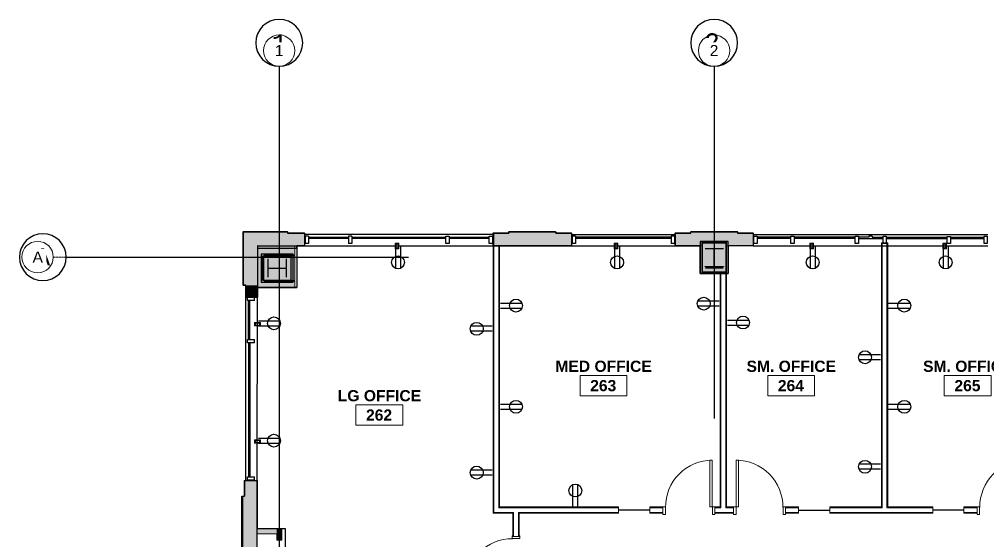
# Model space of a CAD drawing. Header units: inches. Extents: x 25273 to 28081, y 11840 to 13753.
# Drawn here: x 25329 to 26072, y 13303 to 13703 of the extents above; entities that cross this region are included whole.
import ezdxf
from ezdxf.xclip import XClip

# ---------------------------------------------------------------- set-up
doc = ezdxf.new("R2010")
doc.units = ezdxf.units.IN
doc.header["$MEASUREMENT"] = 0
doc.header["$XCLIPFRAME"] = 2
for name, pattern in [('L1$0$Plaza America BA02$0$CENTER2', [1.125, 0.75, -0.125, 0.125, -0.125]), ('L1$0$Plaza America BA02$0$DASHDOT', [1, 0.5, -0.25, 0, -0.25]), ('L1$0$SAG 02ATL Ste230PHII$0$CENTER2', [1.125, 0.75, -0.125, 0.125, -0.125]), ('X1$0$Grid Line 1_2_', [0.875, 0.5, -0.125, 0.125, -0.125])]:
    doc.linetypes.add(name, pattern=pattern)
for name, color, linetype in [('L1$0$A-Cols-Extr', 3, 'Continuous'), ('L1$0$A-Glaz', 92, 'Continuous'), ('L1$0$A-Wall-Extr', 7, 'Continuous'), ('L1$0$Plaza America BA02$0$14', 5, 'L1$0$Plaza America BA02$0$DASHDOT'), ('L1$0$Plaza America BA02$0$A-Column grid', 252, 'L1$0$Plaza America BA02$0$CENTER2'), ('L1$0$SAG 02ATL Ste230PHII$0$A-Column grid', 252, 'L1$0$SAG 02ATL Ste230PHII$0$CENTER2')]:
    doc.layers.add(name, color=color, linetype=linetype)
for name, color, linetype, lineweight in [('X1$0$A-ANNO-NOTE', 131, 'Continuous', 30), ('X1$0$A-AREA-IDEN', 2, 'Continuous', 9), ('X1$0$A-DOOR', 31, 'Continuous', 13), ('X1$0$A-DOOR-FRAM', 31, 'Continuous', 20), ('X1$0$A-GLAZ', 151, 'Continuous', 13), ('X1$0$A-WALL', 113, 'Continuous', 13), ('X1$0$A-WALL-PATT', 111, 'Continuous', 13), ('X1$0$E-ELEC-FIXT', 91, 'Continuous', 9), ('X1$0$I-WALL', 2, 'Continuous', 13), ('X1$0$Plaza America_Tower 1_2nd Floor -REVIT_dwg', 8, 'Continuous', 9), ('X1$0$S-COLS', 52, 'Continuous', 13), ('X1$0$S-GRID', 1, 'Continuous', 9), ('X1$0$S-GRID-IDEN', 1, 'Continuous', 9)]:
    doc.layers.add(name, color=color, linetype=linetype, lineweight=lineweight)
doc.styles.add('L1$0$Plaza America BA02$0$MONOTXT', font='MONOTXT', dxfattribs={"height": 0.2})
doc.styles.add('X1$0$Swis721 Lt BT', font='swissl.ttf', dxfattribs={"height": 8.514638})
doc.styles.add('X1$0$Swis721 Lt BT_B', font='', dxfattribs={"height": 8.583975})
doc.styles.get('X1$0$Swis721 Lt BT_B').set_extended_font_data('Swis721 Lt BT', bold=True)
pattern_1 = [(0, (0, 0), (30.72, 7.68), [1.267, -21.773, 1.267, -21.773, -122.88]), (0, (0, 0), (30.72, 7.68), [-46.08, 1.267, -44.813, 1.267, -21.773, -53.76]), (0, (0, 0), (30.72, 7.68), [-115.2, 1.267, -14.093, 1.267, -37.133]), (120, (11.52, 3.84), (-22.0110751, 22.7643004), [1.267, -21.773, 1.267, -21.773, -122.88]), (120, (11.52, 3.84), (-22.0110751, 22.7643004), [-46.08, 1.267, -44.813, 1.267, -21.773, -53.76]), (120, (11.52, 3.84), (-22.0110751, 22.7643004), [-115.2, 1.267, -14.093, 1.267, -37.133]), (240, (15.36, 19.2), (-8.7089249, -30.4443004), [1.267, -21.773, 1.267, -21.773, -122.88]), (240, (15.36, 19.2), (-8.7089249, -30.4443004), [-46.08, 1.267, -44.813, 1.267, -21.773, -53.76]), (240, (15.36, 19.2), (-8.7089249, -30.4443004), [-115.2, 1.267, -14.093, 1.267, -37.133])]

# ---------------------------------------------------------------- blocks, each defined once
blk = doc.blocks.new('L1')
at = {"layer": 'L1$0$A-Cols-Extr'}
blk.add_line((25868.64, 13512.11), (25855.16, 13512.11), dxfattribs=at)
for points in [[(25851.16, 13532.61), (25851.16, 13508.11), (25872.64, 13508.11), (25872.64, 13532.61)], [(25852.65, 13531.26), (25852.65, 13509.26), (25871.15, 13509.26), (25871.15, 13531.26)], [(25538.79, 13522.91), (25514.29, 13522.91), (25514.29, 13501.43), (25538.79, 13501.43)], [(25537.44, 13521.42), (25515.44, 13521.42), (25515.44, 13502.92), (25537.44, 13502.92)], [(25854.9, 13513.26), (25854.9, 13513.36), (25868.89, 13513.36), (25868.89, 13513.26)]]:
    blk.add_lwpolyline(points, close=True, dxfattribs=at)
for points in [[(25854.9, 13527.26), (25868.9, 13527.26)], [(25861.9, 13513.36), (25861.9, 13527.36)], [(25519.45, 13519.17), (25519.45, 13505.17)], [(25533.44, 13519.17), (25533.44, 13505.17)], [(25519.54, 13512.17), (25533.54, 13512.17)]]:
    blk.add_lwpolyline(points, dxfattribs=at)
at = {"layer": 'L1$0$A-Glaz'}
for p, q in [((25547.57, 13538.91), (25547.57, 13529.17)), ((25692.32, 13538.91), (25692.32, 13529.16)), ((25752.32, 13538.91), (25752.32, 13529.17)), ((25831.82, 13538.91), (25831.82, 13529.16)), ((25891.82, 13538.91), (25891.82, 13529.16)), ((25692.32, 13537.91), (25547.57, 13537.91)), ((25548.07, 13536.66), (25548.07, 13531.16)), ((25550.57, 13536.66), (25548.07, 13536.66)), ((25550.57, 13536.66), (25550.57, 13531.16)), ((25550.57, 13535.91), (25581.44, 13535.91)), ((25581.44, 13534.91), (25550.57, 13534.91)), ((25581.44, 13536.66), (25581.44, 13531.16)), ((25583.94, 13536.66), (25581.44, 13536.66)), ((25583.94, 13536.66), (25583.94, 13531.16)), ((25583.94, 13535.91), (25655.94, 13535.91)), ((25655.94, 13534.91), (25583.94, 13534.91)), ((25655.94, 13536.66), (25658.44, 13536.66)), ((25655.94, 13531.16), (25655.94, 13536.66)), ((25658.44, 13536.66), (25658.44, 13531.16)), ((25658.44, 13535.91), (25689.32, 13535.91)), ((25689.32, 13534.91), (25658.44, 13534.91)), ((25689.32, 13531.16), (25689.32, 13536.66)), ((25689.32, 13536.66), (25691.82, 13536.66)), ((25691.82, 13536.66), (25691.82, 13531.16)), ((25752.32, 13537.91), (25831.82, 13537.91)), ((25752.82, 13536.66), (25752.82, 13531.16)), ((25755.34, 13536.66), (25752.84, 13536.66)), ((25755.34, 13536.66), (25755.34, 13531.16)), ((25828.82, 13535.91), (25755.34, 13535.91)), ((25828.82, 13534.91), (25755.34, 13534.91)), ((25828.82, 13536.66), (25828.82, 13531.16)), ((25831.32, 13536.66), (25828.82, 13536.66)), ((25831.32, 13536.66), (25831.32, 13531.16)), ((25891.82, 13537.91), (26071.82, 13537.91)), ((25892.32, 13536.66), (25894.82, 13536.66)), ((25892.32, 13531.16), (25892.32, 13536.66)), ((25894.82, 13536.66), (25894.82, 13531.16)), ((25920.57, 13535.91), (25894.82, 13535.91)), ((25920.57, 13534.91), (25894.82, 13534.91)), ((25920.57, 13536.66), (25923.07, 13536.66)), ((25920.57, 13531.16), (25920.57, 13536.66)), ((25923.07, 13536.66), (25923.07, 13531.16)), ((25969.95, 13535.91), (25923.07, 13535.91)), ((25969.95, 13534.91), (25923.07, 13534.91)), ((25969.95, 13531.16), (25969.95, 13536.66)), ((25969.95, 13536.66), (25972.45, 13536.66)), ((25972.45, 13536.66), (25972.45, 13531.16)), ((25980.57, 13535.91), (25972.45, 13535.91)), ((25972.45, 13534.91), (25991.32, 13534.91)), ((25983.07, 13536.66), (25980.57, 13536.66)), ((25980.57, 13536.66), (25980.57, 13535.91)), ((25983.07, 13536.66), (25983.07, 13535.91)), ((25983.07, 13535.91), (25991.32, 13535.91)), ((25991.32, 13531.16), (25991.32, 13536.66)), ((25991.32, 13536.66), (25993.82, 13536.66)), ((25991.32, 13534.66), (25991.32, 13534.66)), ((25993.82, 13536.66), (25993.82, 13531.16)), ((25993.82, 13535.91), (26040.57, 13535.91)), ((25993.82, 13534.85), (26040.57, 13534.85)), ((25993.82, 13534.66), (25993.82, 13534.66)), ((26040.57, 13530.97), (26040.57, 13536.47)), ((26040.57, 13536.47), (26043.07, 13536.47)), ((26043.07, 13536.47), (26043.07, 13530.97)), ((26043.07, 13535.91), (26068.82, 13535.91)), ((26043.07, 13534.85), (26068.82, 13534.85)), ((26068.82, 13531.12), (26068.82, 13536.62)), ((26068.82, 13536.62), (26071.32, 13536.62)), ((26071.32, 13536.62), (26071.32, 13531.12)), ((25511.38, 13529.18), (25692.32, 13529.16)), ((25550.57, 13531.16), (25548.07, 13531.16)), ((25583.94, 13531.16), (25581.44, 13531.16)), ((25658.44, 13531.16), (25655.94, 13531.16)), ((25691.82, 13531.16), (25689.32, 13531.16)), ((25751.32, 13529.16), (25831.82, 13529.16)), ((25755.34, 13531.16), (25752.84, 13531.16)), ((25831.32, 13531.16), (25828.82, 13531.16)), ((25891.82, 13529.16), (26071.82, 13529.16)), ((25894.82, 13531.16), (25892.32, 13531.16)), ((25923.07, 13531.16), (25920.57, 13531.16)), ((25972.45, 13531.16), (25969.95, 13531.16)), ((25993.82, 13531.16), (25991.32, 13531.16)), ((26043.07, 13530.97), (26040.57, 13530.97)), ((26071.32, 13531.12), (26068.82, 13531.12)), ((25502.57, 13349.67), (25502.57, 13499.17)), ((25511.32, 13349.17), (25511.66, 13497.18)), ((25502.85, 13489.91), (25511.65, 13489.91)), ((25503.82, 13487.43), (25503.82, 13489.93)), ((25509.32, 13487.43), (25503.82, 13487.43)), ((25503.89, 13489.93), (25509.32, 13489.93)), ((25504.57, 13457.3), (25504.57, 13487.43)), ((25505.57, 13457.3), (25505.57, 13487.43)), ((25509.32, 13487.43), (25509.32, 13489.93)), ((25503.82, 13454.8), (25503.82, 13457.3)), ((25503.89, 13457.3), (25509.32, 13457.3)), ((25504.57, 13457.3), (25504.57, 13457.54)), ((25505.57, 13457.3), (25505.57, 13457.54)), ((25509.32, 13454.8), (25509.32, 13457.3)), ((25509.32, 13454.8), (25503.82, 13454.8)), ((25504.57, 13454.8), (25504.57, 13352.17)), ((25505.57, 13454.8), (25505.57, 13352.17)), ((25501.57, 13349.17), (25511.32, 13349.17)), ((25503.82, 13349.67), (25503.82, 13352.17)), ((25509.32, 13349.67), (25503.82, 13349.67)), ((25503.89, 13352.17), (25509.32, 13352.17)), ((25509.32, 13349.67), (25509.32, 13352.17))]:
    blk.add_line(p, q, dxfattribs=at)
at = {"layer": 'L1$0$A-Wall-Extr'}
for p, q in [((25500.57, 13539.91), (25500.57, 13499.17)), ((25500.57, 13539.91), (25500.57, 13539.91)), ((25534.57, 13539.91), (25500.57, 13539.91)), ((25534.57, 13539.91), (25534.57, 13538.91)), ((25534.57, 13538.91), (25547.57, 13538.91)), ((25704.32, 13538.91), (25692.32, 13538.91)), ((25704.32, 13539.91), (25740.32, 13539.91)), ((25704.32, 13539.91), (25704.32, 13538.91)), ((25740.32, 13538.91), (25740.32, 13539.91)), ((25752.32, 13538.91), (25740.32, 13538.91)), ((25843.82, 13538.91), (25831.82, 13538.91)), ((25843.82, 13538.91), (25843.82, 13539.91)), ((25879.82, 13539.91), (25843.82, 13539.91)), ((25879.82, 13539.91), (25879.82, 13538.91)), ((25891.82, 13538.91), (25879.82, 13538.91)), ((25511.66, 13529.18), (25511.66, 13497.18)), ((25541.66, 13527.16), (25511.66, 13527.16)), ((25541.66, 13527.16), (25541.66, 13497.18)), ((25544.66, 13529.17), (25547.57, 13529.17)), ((25692.32, 13529.16), (25752.32, 13529.16)), ((25713.82, 13529.16), (25713.82, 13529.16)), ((25831.82, 13529.16), (25851.16, 13529.16)), ((25891.82, 13529.16), (25872.64, 13529.16)), ((25541.66, 13513.16), (25541.66, 13497.18)), ((25500.57, 13499.17), (25502.57, 13499.17)), ((25511.66, 13497.18), (25541.66, 13497.18)), ((25541.66, 13497.18), (25527.66, 13497.18)), ((25501.57, 13349.17), (25501.57, 13337.17)), ((25511.32, 13232.17), (25511.32, 13349.17)), ((25499.57, 13337.17), (25501.57, 13337.17)), ((25499.57, 13244.17), (25499.57, 13337.17))]:
    blk.add_line(p, q, dxfattribs=at)
at = {"layer": 'L1$0$A-Wall-Extr', "linetype": 'Continuous'}
for p, q in [((25541.66, 13527.16), (25541.66, 13529.18)), ((25502.57, 13489.93), (25511.65, 13489.91))]:
    blk.add_line(p, q, dxfattribs=at)
at = {"layer": 'L1$0$A-Wall-Extr', "linetype": 'Continuous', "flags": 128}
blk.add_lwpolyline([(25541.66, 13497.18), (25511.66, 13497.18), (25511.65, 13489.91), (25502.57, 13489.93), (25502.57, 13499.17), (25500.57, 13499.17), (25500.57, 13539.91), (25534.57, 13539.91), (25534.57, 13538.91), (25547.57, 13538.91), (25547.57, 13529.18), (25541.66, 13529.18), (25541.66, 13497.18)], dxfattribs=at)
for points in [[(25692.32, 13538.91), (25704.32, 13538.91), (25704.32, 13539.91), (25740.32, 13539.91), (25740.32, 13538.91), (25752.32, 13538.91), (25752.32, 13529.17), (25692.32, 13529.16)], [(25831.82, 13538.91), (25843.82, 13538.91), (25843.82, 13539.91), (25879.82, 13539.91), (25879.82, 13538.91), (25891.82, 13538.91), (25891.82, 13529.16), (25872.64, 13529.16), (25872.64, 13508.11), (25851.16, 13508.11), (25851.16, 13529.16), (25831.82, 13529.16)], [(25501.57, 13349.17), (25511.32, 13349.17), (25511.32, 13312.42), (25532.8, 13312.42), (25532.8, 13278.42), (25511.32, 13278.42), (25511.32, 13232.17), (25501.57, 13232.17), (25501.57, 13244.17), (25499.57, 13244.17), (25499.57, 13337.17), (25501.57, 13337.17)]]:
    blk.add_lwpolyline(points, close=True, dxfattribs=at)
at = {"layer": 'L1$0$Plaza America BA02$0$14', "linetype": 'Continuous'}
for centre in [(25528.23, 13684.95), (25861.84, 13684.95), (25346.9, 13520.57)]:
    blk.add_ellipse(centre, major_axis=(18, 0), ratio=0.99964, start_param=0, end_param=6.283175, dxfattribs=at)
at = {"layer": 'L1$0$Plaza America BA02$0$A-Column grid'}
for p, q in [((25528.23, 13666.96), (25528.23, 12048.88)), ((25861.73, 13666.96), (25861.73, 13396.73)), ((25364.9, 13520.57), (25627.43, 13520.57))]:
    blk.add_line(p, q, dxfattribs=at)
at = {"layer": 'L1$0$SAG 02ATL Ste230PHII$0$A-Column grid', "linetype": 'Continuous'}
for p, q in [((25528.23, 13666.96), (25528.23, 12048.88)), ((25861.73, 13666.96), (25861.73, 13396.73)), ((25364.9, 13520.57), (25627.43, 13520.57))]:
    blk.add_line(p, q, dxfattribs=at)
at = {"layer": 'L1$0$Plaza America BA02$0$14', "linetype": 'Continuous', "style": 'L1$0$Plaza America BA02$0$MONOTXT', "width": 1.000361}
for s, p in [('1', (25522.67, 13678.1)), ('2', (25854.38, 13678.74)), ('A', (25340.86, 13514.19))]:
    blk.add_text(s, height=13.49, dxfattribs=at).set_placement(p)
blk = doc.blocks.new('X1$0$Single Flush - OTJ_SOLIDFLUSH_ALUM-4900816-FIRST FLOOR POWER _ SIGNAL')
at = {"layer": 'X1$0$A-DOOR', "lineweight": 20}
for p, q in [((16.15625, 38.25), (16.15625, 2.4375)), ((17.90625, 38.25), (16.15625, 38.25)), ((17.90625, 2.4375), (17.90625, 38.25)), ((16.15625, 2.4375), (17.90625, 2.4375))]:
    blk.add_line(p, q, dxfattribs=at)
at = {"layer": 'X1$0$A-DOOR', "lineweight": 9}
blk.add_arc((17.90625, 2.4375), 35.8125, 90, 180.5, dxfattribs=at)
at = {"layer": 'X1$0$A-DOOR-FRAM'}
for p, q in [((-20, -3.3125), (-20, 2.4375)), ((-20, 2.4375), (-18, 2.4375)), ((-18, -3.3125), (-18, 2.4375)), ((18.000004, -3.3125), (18.000004, 2.4375)), ((18.000004, 2.4375), (20.000004, 2.4375)), ((20.000004, -3.3125), (20.000004, 2.4375)), ((-20, -3.3125), (-18, -3.3125)), ((18.000004, -3.3125), (20.000004, -3.3125))]:
    blk.add_line(p, q, dxfattribs=at)
blk = doc.blocks.new('X1$0$Single Flush - OTJ_SOLIDFLUSH_ALUM-4900275-FIRST FLOOR POWER _ SIGNAL')
at = {"layer": 'X1$0$A-DOOR', "lineweight": 20}
for p, q in [((16.15625, -2.4375), (17.90625, -2.4375)), ((16.15625, -38.25), (16.15625, -2.4375)), ((17.90625, -2.4375), (17.90625, -38.25)), ((17.90625, -38.25), (16.15625, -38.25))]:
    blk.add_line(p, q, dxfattribs=at)
at = {"layer": 'X1$0$A-DOOR', "lineweight": 9}
blk.add_arc((17.90625, -2.4375), 35.8125, 179.5, 270, dxfattribs=at)
at = {"layer": 'X1$0$A-DOOR-FRAM'}
for p, q in [((-20, 3.3125), (-20, -2.4375)), ((-20, 3.3125), (-18, 3.3125)), ((-18, 3.3125), (-18, -2.4375)), ((18.000004, 3.3125), (18.000004, -2.4375)), ((18.000004, 3.3125), (20.000004, 3.3125)), ((20.000004, 3.3125), (20.000004, -2.4375)), ((-20, -2.4375), (-18, -2.4375)), ((18.000004, -2.4375), (20.000004, -2.4375))]:
    blk.add_line(p, q, dxfattribs=at)
blk = doc.blocks.new('X1$0$Double Flush w-Skinny Lite - Int-N-LDMF-36_ x 84_-5155943-FIRST FLOOR POWER _ SIGNAL')
at = {"layer": 'X1$0$A-DOOR', "lineweight": 20}
for p, q in [((16.15625, -2.9375), (17.90625, -2.9375)), ((16.15625, -38.75), (16.15625, -2.9375)), ((17.90625, -2.9375), (17.90625, -38.75)), ((17.90625, -38.75), (16.15625, -38.75))]:
    blk.add_line(p, q, dxfattribs=at)
at = {"layer": 'X1$0$A-DOOR', "lineweight": 9}
blk.add_arc((17.90625, -2.9375), 35.8125, 179.5, 270, dxfattribs=at)
at = {"layer": 'X1$0$A-DOOR-FRAM'}
for p, q in [((-20, 2.9375), (-20, 2.4375)), ((-20, 2.9375), (-18, 2.9375)), ((-20, 2.4375), (-19.5, 2.4375)), ((-19.5, 2.4375), (-19.5, -2.4375)), ((-18, 2.9375), (-18, -2.9375)), ((18.000004, 2.9375), (18.000004, -2.9375)), ((18.000004, 2.9375), (20.000004, 2.9375)), ((19.500004, 2.4375), (19.500004, -2.4375)), ((19.500004, 2.4375), (20.000004, 2.4375)), ((20.000004, 2.9375), (20.000004, 2.4375)), ((-20, -2.9375), (-20, -2.4375)), ((-20, -2.4375), (-19.5, -2.4375)), ((-20, -2.9375), (-18, -2.9375)), ((18.000004, -2.9375), (20.000004, -2.9375)), ((19.500004, -2.4375), (20.000004, -2.4375)), ((20.000004, -2.9375), (20.000004, -2.4375))]:
    blk.add_line(p, q, dxfattribs=at)
blk = doc.blocks.new('X1$0$Frameless opening with glazing - 24_ x 96_-4900874-FIRST FLOOR POWER _ SIGNAL')
at = {"layer": 'X1$0$A-GLAZ', "lineweight": 30}
blk.add_line((-13.5, 0.0625), (10.5, 0.0625), dxfattribs=at)
blk = doc.blocks.new('X1$0$PS - Duplex - Duplex-4172790-FIRST FLOOR POWER _ SIGNAL')
at = {"layer": 'X1$0$E-ELEC-FIXT'}
for p, q in [((-1.375, -2.25), (-1.375, 2.25)), ((-1.375, 2.25), (1.375, 2.25)), ((-0.75, -1.5), (-0.75, 1.5)), ((-0.75, 1.5), (0.75, 1.5)), ((0.75, 1.5), (0.75, -1.5)), ((1.375, 2.25), (1.375, -2.25)), ((1.375, -2.25), (-1.375, -2.25)), ((0.75, -1.5), (-0.75, -1.5))]:
    blk.add_line(p, q, dxfattribs=at)
blk = doc.blocks.new('X1$0$Concrete-Rectangular-Column - 19 X 24-5195709-FIRST FLOOR POWER _ SIGNAL')
at = {"layer": 'X1$0$S-COLS', "lineweight": 9}
blk.add_hatch(color=7, dxfattribs=at).paths.add_polyline_path([(-9.5, -12), (9.5, -12), (9.5, 12), (-9.5, 12)], flags=0)
at = {"layer": 'X1$0$S-COLS', "color": 8, "lineweight": 20}
for p, q in [((9.5, 12), (-9.5, 12)), ((-9.5, 12), (-9.5, -12)), ((9.5, -12), (9.5, 12)), ((-9.5, -12), (9.5, -12))]:
    blk.add_line(p, q, dxfattribs=at)
blk = doc.blocks.new('X1$0$Grid - Grid Head - Circle-50561-FIRST FLOOR POWER _ SIGNAL')
at = {"layer": 'X1$0$S-GRID-IDEN'}
blk.add_circle((0, 0), 0.125, dxfattribs=at)
blk = doc.blocks.new('X1$0$Room Tag - Room Name and Number-3379422-FIRST FLOOR POWER _ SIGNAL')
at = {"layer": 'X1$0$A-AREA-IDEN'}
for p, q in [((-0.1881, -0.1636), (-0.1881, -0.0018)), ((-0.1881, -0.0018), (0.1869, -0.0018)), ((0.1869, -0.0018), (-0.1881, -0.0018)), ((-0.1881, -0.0018), (-0.1881, -0.1636)), ((0.1869, -0.0018), (0.1869, -0.1636)), ((0.1869, -0.1636), (0.1869, -0.0018)), ((0.1869, -0.1636), (-0.1881, -0.1636)), ((-0.1881, -0.1636), (0.1869, -0.1636))]:
    blk.add_line(p, q, dxfattribs=at)
blk = doc.blocks.new('X1')
at = {"layer": 'X1$0$A-WALL-PATT', "lineweight": 9}
for points in [[(25511.57, 13529.18), (25534.57, 13529.18), (25534.57, 13540.18), (25500.57, 13540.18), (25500.57, 13529.18), (25511.32, 13529.18)], [(25540.29, 13529.18), (25547.57, 13529.18), (25547.57, 13539.18), (25534.57, 13539.18), (25534.57, 13529.18)], [(25697.19, 13529.17), (25704.32, 13529.17), (25704.32, 13539.17), (25692.94, 13539.17), (25692.94, 13529.17), (25696.57, 13529.17)], [(25740.16, 13529.17), (25740.16, 13540.17), (25704.32, 13540.17), (25704.32, 13529.17)], [(25752.32, 13529.17), (25752.32, 13539.17), (25740.16, 13539.17), (25740.16, 13529.17)], [(25843.82, 13529.17), (25843.82, 13539.17), (25831.82, 13539.17), (25831.82, 13529.17)], [(25871.3, 13529.17), (25879.66, 13529.17), (25879.66, 13540.17), (25843.82, 13540.17), (25843.82, 13529.17), (25852.3, 13529.17), (25852.3, 13532.11), (25871.3, 13532.11), (25871.3, 13531.5)], [(25879.66, 13529.17), (25891.82, 13529.17), (25891.82, 13539.17), (25879.66, 13539.17)], [(25502.57, 13498.93), (25511.57, 13498.93), (25511.57, 13529.18), (25500.57, 13529.18), (25500.57, 13498.93)], [(25516.66, 13522.18), (25540.29, 13522.18), (25540.29, 13529.18), (25511.66, 13529.18), (25511.66, 13522.18), (25516.29, 13522.18)], [(25516.66, 13502.18), (25516.66, 13502.56), (25516.29, 13502.56), (25516.29, 13521.56), (25516.66, 13521.56), (25516.66, 13522.18), (25511.66, 13522.18), (25511.66, 13502.18), (25516.29, 13502.18)], [(25540.29, 13497.18), (25540.29, 13502.18), (25511.66, 13502.18), (25511.66, 13497.18), (25516.29, 13497.18)], [(25511.57, 13489.93), (25511.57, 13498.93), (25502.57, 13498.93), (25502.57, 13489.93), (25511.32, 13489.93)], [(25501.32, 13337.01), (25511.32, 13337.01), (25511.32, 13349.17), (25501.32, 13349.17)], [(25500.32, 13244.01), (25511.32, 13244.01), (25511.32, 13258.48), (25506.32, 13258.48), (25511.32, 13259.26), (25511.32, 13337.01), (25500.32, 13337.01), (25500.32, 13274.79)], [(25511.57, 13308.42), (25526.31, 13308.42), (25526.31, 13312.42), (25511.32, 13312.42), (25511.32, 13308.42)], [(25530.31, 13303.42), (25530.31, 13312.42), (25526.31, 13312.42), (25526.31, 13303.42)]]:
    blk.add_hatch(color=7, dxfattribs=at).paths.add_polyline_path(points, flags=0)
h = blk.add_hatch(dxfattribs=at)
h.set_pattern_fill('FP1_1', color=256, style=0, pattern_type=2)
h.set_pattern_definition(pattern_1)
h.paths.add_polyline_path([(25692.32, 13324.74), (25692.94, 13324.74), (25692.94, 13539.17), (25692.32, 13539.17), (25692.32, 13328.36)], flags=0)
h = blk.add_hatch(dxfattribs=at)
h.set_pattern_fill('FP1_1', color=256, style=0, pattern_type=2)
h.set_pattern_definition(pattern_1)
h.paths.add_polyline_path([(25990.76, 13328.99), (25990.76, 13531.55), (25990.13, 13531.55), (25990.13, 13328.99)], flags=0)
h = blk.add_hatch(dxfattribs=at)
h.set_pattern_fill('FP1_1', color=256, style=0, pattern_type=2)
h.set_pattern_definition(pattern_1)
h.paths.add_polyline_path([(25994.38, 13328.99), (25995.01, 13328.99), (25995.01, 13531.55), (25994.38, 13531.55), (25994.38, 13508.55)], flags=0)
h = blk.add_hatch(dxfattribs=at)
h.set_pattern_fill('FP1_1', color=256, style=0, pattern_type=2)
h.set_pattern_definition(pattern_1)
h.paths.add_polyline_path([(25696.57, 13328.99), (25697.19, 13328.99), (25697.19, 13529.17), (25696.57, 13529.17), (25696.57, 13514.01)], flags=0)
h = blk.add_hatch(dxfattribs=at)
h.set_pattern_fill('FP1_1', color=256, style=0, pattern_type=2)
h.set_pattern_definition(pattern_1)
h.paths.add_polyline_path([(25867.05, 13328.99), (25867.05, 13508.11), (25866.43, 13508.11), (25866.43, 13328.99)], flags=0)
h = blk.add_hatch(dxfattribs=at)
h.set_pattern_fill('FP1_1', color=256, style=0, pattern_type=2)
h.set_pattern_definition(pattern_1)
h.paths.add_polyline_path([(25692.32, 13324.11), (25708.01, 13324.11), (25708.01, 13324.74), (25692.32, 13324.74)], flags=0)
h.paths.add_polyline_path([(26329.02, 13324.11), (26332.64, 13324.11), (26332.62, 13324.74), (26322.62, 13324.74), (26322.62, 13324.11), (26328.39, 13324.11)], flags=0)
h.paths.add_polyline_path([(26063.44, 13324.11), (26063.44, 13324.74), (26053.44, 13324.74), (26053.44, 13324.11)], flags=0)
h.paths.add_polyline_path([(26103.44, 13324.11), (26248.62, 13324.11), (26248.62, 13324.74), (26103.44, 13324.74)], flags=0)
h.paths.add_polyline_path([(26272.62, 13324.11), (26282.62, 13324.11), (26282.62, 13324.74), (26272.62, 13324.74)], flags=0)
h.paths.add_polyline_path([(25712.26, 13324.11), (25788.43, 13324.11), (25788.43, 13324.74), (25711.63, 13324.74), (25711.63, 13324.11)], flags=0)
h.paths.add_polyline_path([(25822.43, 13324.11), (25822.43, 13324.74), (25812.43, 13324.74), (25812.43, 13324.11)], flags=0)
h.paths.add_polyline_path([(25862.43, 13324.11), (25876.63, 13324.11), (25876.63, 13324.74), (25862.43, 13324.74)], flags=0)
h.paths.add_polyline_path([(25994.38, 13324.11), (26029.44, 13324.11), (26029.44, 13324.74), (25950.63, 13324.74), (25950.63, 13324.11), (25990.76, 13324.11)], flags=0)
h.paths.add_polyline_path([(25926.63, 13324.11), (25926.63, 13324.74), (25916.63, 13324.74), (25916.63, 13324.11)], flags=0)
h = blk.add_hatch(dxfattribs=at)
h.set_pattern_fill('FP1_1', color=256, style=0, pattern_type=2)
h.set_pattern_definition(pattern_1)
h.paths.add_polyline_path([(26328.39, 13328.36), (26328.39, 13328.99), (26322.62, 13328.99), (26322.62, 13328.36), (26325.77, 13328.36)], flags=0)
h.paths.add_polyline_path([(25990.13, 13328.36), (25990.76, 13328.36), (25990.76, 13328.99), (25950.63, 13328.99), (25950.63, 13328.36), (25974.78, 13328.36)], flags=0)
h.paths.add_polyline_path([(26107.39, 13328.36), (26107.39, 13328.99), (26103.44, 13328.99), (26103.44, 13328.36), (26106.77, 13328.36)], flags=0)
h.paths.add_polyline_path([(26248.62, 13328.36), (26248.62, 13328.99), (26111.02, 13328.99), (26111.02, 13328.36), (26150.28, 13328.36)], flags=0)
h.paths.add_polyline_path([(25696.57, 13328.36), (25788.43, 13328.36), (25788.43, 13328.99), (25696.57, 13328.99)], flags=0)
h.paths.add_polyline_path([(26282.62, 13328.36), (26282.62, 13328.99), (26272.62, 13328.99), (26272.62, 13328.36)], flags=0)
h.paths.add_polyline_path([(25822.43, 13328.36), (25822.43, 13328.99), (25812.43, 13328.99), (25812.43, 13328.36)], flags=0)
h.paths.add_polyline_path([(25862.43, 13328.36), (25867.05, 13328.36), (25867.05, 13328.99), (25862.43, 13328.99)], flags=0)
h.paths.add_polyline_path([(25916.63, 13328.36), (25926.63, 13328.36), (25926.63, 13328.99), (25916.63, 13328.99)], flags=0)
h.paths.add_polyline_path([(25995.01, 13328.36), (26029.44, 13328.36), (26029.44, 13328.99), (25994.38, 13328.99), (25994.38, 13328.36)], flags=0)
h.paths.add_polyline_path([(25876.63, 13328.36), (25876.63, 13328.99), (25870.68, 13328.99), (25870.68, 13328.36), (25871.3, 13328.36)], flags=0)
h.paths.add_polyline_path([(26063.44, 13328.36), (26063.44, 13328.99), (26053.44, 13328.99), (26053.44, 13328.36)], flags=0)
h = blk.add_hatch(dxfattribs=at)
h.set_pattern_fill('FP1_1', color=256, style=0, pattern_type=2)
h.set_pattern_definition(pattern_1)
h.paths.add_polyline_path([(25708.01, 13095.86), (25708.01, 13179.86), (25707.38, 13179.86), (25707.38, 13095.86)], flags=0)
h.paths.add_polyline_path([(25707.38, 13203.86), (25708.01, 13203.86), (25708.01, 13213.86), (25707.38, 13213.86)], flags=0)
h.paths.add_polyline_path([(25707.38, 13253.86), (25708.01, 13253.86), (25708.01, 13258.48), (25707.38, 13258.48), (25707.38, 13257.86)], flags=0)
h.paths.add_polyline_path([(25708.01, 13262.11), (25708.01, 13267.23), (25707.38, 13267.23), (25707.38, 13262.11)], flags=0)
h.paths.add_polyline_path([(25708.01, 13306.23), (25708.01, 13324.11), (25707.38, 13324.11), (25707.38, 13306.23)], flags=0)
h = blk.add_hatch(dxfattribs=at)
h.set_pattern_fill('FP1_1', color=256, style=0, pattern_type=2)
h.set_pattern_definition(pattern_1)
h.paths.add_polyline_path([(25711.63, 13091.61), (25712.26, 13091.61), (25712.26, 13179.86), (25711.63, 13179.86), (25711.63, 13095.23)], flags=0)
h.paths.add_polyline_path([(25712.26, 13203.86), (25712.26, 13213.86), (25711.63, 13213.86), (25711.63, 13203.86)], flags=0)
h.paths.add_polyline_path([(25711.63, 13253.86), (25712.26, 13253.86), (25712.26, 13267.23), (25711.63, 13267.23), (25711.63, 13258.48)], flags=0)
h.paths.add_polyline_path([(25712.26, 13306.23), (25712.26, 13324.11), (25711.63, 13324.11), (25711.63, 13306.23)], flags=0)
at = {"layer": 'X1$0$A-ANNO-NOTE'}
for p, q in [((25617.42, 13528.53), (25617.42, 13512)), ((25621.25, 13528.53), (25621.25, 13512)), ((25785.42, 13528.53), (25785.42, 13512)), ((25789.25, 13528.53), (25789.25, 13512)), ((25935.42, 13528.53), (25935.42, 13512)), ((25939.25, 13528.53), (25939.25, 13512)), ((26037.42, 13528.53), (26037.42, 13512)), ((26041.25, 13528.53), (26041.25, 13512)), ((25865.77, 13486.82), (25849.25, 13486.82)), ((25697.85, 13485.34), (25714.37, 13485.34)), ((25697.85, 13481.51), (25714.37, 13481.51)), ((25865.77, 13482.99), (25849.25, 13482.99)), ((25995.66, 13485.34), (26012.19, 13485.34)), ((25995.66, 13481.51), (26012.19, 13481.51)), ((25871.96, 13472.35), (25888.48, 13472.35)), ((25512.23, 13467.96), (25528.76, 13467.88)), ((25512.25, 13471.79), (25528.77, 13471.72)), ((25691.67, 13467.53), (25675.14, 13467.53)), ((25871.96, 13468.52), (25888.48, 13468.52)), ((25691.67, 13463.7), (25675.14, 13463.7)), ((25989.48, 13445.71), (25972.95, 13445.71)), ((25989.48, 13441.88), (25972.95, 13441.88)), ((25697.85, 13407.72), (25714.37, 13407.72)), ((25995.66, 13407.72), (26012.19, 13407.72)), ((25697.85, 13403.88), (25714.37, 13403.88)), ((25995.66, 13403.88), (26012.19, 13403.88)), ((25512.23, 13377.96), (25528.76, 13377.88)), ((25512.25, 13381.79), (25528.77, 13381.72)), ((25989.48, 13361.71), (25972.95, 13361.71)), ((25691.67, 13357.27), (25675.14, 13357.27)), ((25691.67, 13353.44), (25675.14, 13353.44)), ((25989.48, 13357.88), (25972.95, 13357.88)), ((25753.4, 13329.64), (25753.4, 13346.17)), ((25757.23, 13329.64), (25757.23, 13346.17))]:
    blk.add_line(p, q, dxfattribs=at)
for centre in [(25619.34, 13516.56), (25787.34, 13516.56), (25937.34, 13516.56), (26039.34, 13516.56), (25709.81, 13483.42), (25853.81, 13484.91), (26007.62, 13483.42), (25524.2, 13469.82), (25883.92, 13470.43), (25679.7, 13465.61), (25977.52, 13443.79), (25709.81, 13405.8), (26007.62, 13405.8), (25524.2, 13379.82), (25977.52, 13359.79), (25679.7, 13355.35), (25755.31, 13341.6)]:
    blk.add_circle(centre, 4.95, dxfattribs=at)
at = {"layer": 'X1$0$A-WALL', "color": 8, "lineweight": 20}
for p, q in [((25500.57, 13540.18), (25500.57, 13498.93)), ((25534.57, 13540.18), (25500.57, 13540.18)), ((25534.57, 13539.18), (25534.57, 13540.18)), ((25547.57, 13539.18), (25534.57, 13539.18)), ((25547.57, 13529.18), (25547.57, 13539.18)), ((25704.32, 13539.17), (25692.32, 13539.17)), ((25692.32, 13539.17), (25692.32, 13529.17)), ((25740.16, 13540.17), (25704.32, 13540.17)), ((25704.32, 13540.17), (25704.32, 13539.17)), ((25740.16, 13539.17), (25740.16, 13540.17)), ((25752.32, 13539.17), (25740.16, 13539.17)), ((25752.32, 13529.17), (25752.32, 13539.17)), ((25843.82, 13539.17), (25831.82, 13539.17)), ((25831.82, 13539.17), (25831.82, 13529.17)), ((25879.66, 13540.17), (25843.82, 13540.17)), ((25843.82, 13540.17), (25843.82, 13539.17)), ((25879.66, 13539.17), (25879.66, 13540.17)), ((25891.82, 13539.17), (25879.66, 13539.17)), ((25891.82, 13529.17), (25891.82, 13539.17)), ((25511.57, 13498.93), (25511.57, 13529.18)), ((25511.57, 13529.18), (25547.57, 13529.18)), ((25511.66, 13529.18), (25511.66, 13522.18)), ((25540.29, 13522.18), (25540.29, 13529.18)), ((25697.19, 13529.17), (25752.32, 13529.17)), ((25831.82, 13529.17), (25852.3, 13529.17)), ((25871.3, 13529.17), (25891.82, 13529.17)), ((25516.66, 13522.18), (25540.29, 13522.18)), ((25500.57, 13498.93), (25502.57, 13498.93)), ((25502.57, 13498.93), (25502.57, 13489.93)), ((25511.57, 13489.93), (25511.57, 13498.93)), ((25502.57, 13489.93), (25511.57, 13489.93)), ((25511.32, 13349.17), (25501.32, 13349.17)), ((25501.32, 13349.17), (25501.32, 13337.01)), ((25511.32, 13312.42), (25511.32, 13349.17)), ((25501.32, 13337.01), (25500.32, 13337.01)), ((25500.32, 13337.01), (25500.32, 13244.01)), ((25530.31, 13312.42), (25511.32, 13312.42)), ((25530.31, 13303.42), (25530.31, 13312.42)), ((25511.32, 13308.42), (25526.31, 13308.42)), ((25511.32, 13232.17), (25511.32, 13308.42)), ((25526.31, 13308.42), (25526.31, 13303.42)), ((25526.31, 13303.42), (25530.31, 13303.42))]:
    blk.add_line(p, q, dxfattribs=at)
at = {"layer": 'X1$0$A-WALL'}
for p, q in [((25692.94, 13324.74), (25692.94, 13539.17)), ((25990.76, 13328.36), (25990.76, 13531.55)), ((25994.38, 13328.36), (25994.38, 13531.55)), ((25697.19, 13529.17), (25692.94, 13529.17)), ((25696.57, 13328.36), (25696.57, 13529.17)), ((25867.05, 13328.36), (25867.05, 13508.11)), ((25870.68, 13328.36), (25870.68, 13508.11)), ((25692.94, 13324.74), (25708.01, 13324.74)), ((25696.57, 13328.36), (25788.43, 13328.36)), ((25708.01, 13306.23), (25708.01, 13324.74)), ((25711.63, 13306.23), (25711.63, 13324.74)), ((25711.63, 13324.74), (25788.43, 13324.74)), ((25812.43, 13328.36), (25822.43, 13328.36)), ((25812.43, 13324.74), (25822.43, 13324.74)), ((25862.43, 13328.36), (25867.05, 13328.36)), ((25862.43, 13324.74), (25876.63, 13324.74)), ((25870.68, 13328.36), (25876.63, 13328.36)), ((25916.63, 13328.36), (25926.63, 13328.36)), ((25916.63, 13324.74), (25926.63, 13324.74)), ((25950.63, 13328.36), (25990.76, 13328.36)), ((25950.63, 13324.74), (26029.44, 13324.74)), ((25994.38, 13328.36), (26029.44, 13328.36)), ((26053.44, 13328.36), (26063.44, 13328.36)), ((26053.44, 13324.74), (26063.44, 13324.74))]:
    blk.add_line(p, q, dxfattribs=at)
at = {"layer": 'X1$0$I-WALL'}
for p, q in [((25990.13, 13531.55), (25990.13, 13328.99)), ((25995.01, 13531.55), (25990.13, 13531.55)), ((25995.01, 13328.99), (25995.01, 13531.55)), ((25692.32, 13529.17), (25692.32, 13324.11)), ((25697.19, 13328.99), (25697.19, 13529.17)), ((25866.43, 13508.11), (25866.43, 13328.99)), ((25871.3, 13328.99), (25871.3, 13508.11)), ((25692.32, 13324.11), (25707.38, 13324.11)), ((25788.43, 13328.99), (25697.19, 13328.99)), ((25707.38, 13324.11), (25707.38, 13306.23)), ((25712.26, 13306.23), (25712.26, 13324.11)), ((25712.26, 13324.11), (25788.43, 13324.11)), ((25788.43, 13324.11), (25788.43, 13328.99)), ((25822.43, 13328.99), (25812.43, 13328.99)), ((25812.43, 13328.99), (25812.43, 13324.11)), ((25812.43, 13324.11), (25822.43, 13324.11)), ((25822.43, 13324.11), (25822.43, 13328.99)), ((25866.43, 13328.99), (25862.43, 13328.99)), ((25862.43, 13328.99), (25862.43, 13324.11)), ((25862.43, 13324.11), (25876.63, 13324.11)), ((25876.63, 13328.99), (25871.3, 13328.99)), ((25876.63, 13324.11), (25876.63, 13328.99)), ((25926.63, 13328.99), (25916.63, 13328.99)), ((25916.63, 13328.99), (25916.63, 13324.11)), ((25916.63, 13324.11), (25926.63, 13324.11)), ((25926.63, 13324.11), (25926.63, 13328.99)), ((25990.13, 13328.99), (25950.63, 13328.99)), ((25950.63, 13328.99), (25950.63, 13324.11)), ((25950.63, 13324.11), (26029.44, 13324.11)), ((26029.44, 13328.99), (25995.01, 13328.99)), ((26029.44, 13324.11), (26029.44, 13328.99)), ((26063.44, 13328.99), (26053.44, 13328.99)), ((26053.44, 13328.99), (26053.44, 13324.11)), ((26053.44, 13324.11), (26063.44, 13324.11)), ((26063.44, 13324.11), (26063.44, 13328.99)), ((25707.38, 13306.23), (25712.26, 13306.23))]:
    blk.add_line(p, q, dxfattribs=at)
at = {"layer": 'X1$0$I-WALL', "color": 8, "lineweight": 20}
for p, q in [((25511.66, 13522.18), (25511.66, 13497.18)), ((25516.66, 13521.56), (25516.66, 13522.18)), ((25516.66, 13502.18), (25516.66, 13502.56)), ((25540.29, 13502.18), (25516.66, 13502.18)), ((25540.29, 13497.18), (25540.29, 13502.18)), ((25511.66, 13497.18), (25540.29, 13497.18))]:
    blk.add_line(p, q, dxfattribs=at)
at = {"layer": 'X1$0$S-GRID', "linetype": 'X1$0$Grid Line 1_2_'}
for p, q in [((25528.23, 13666.96), (25528.23, 13570.96)), ((25861.73, 13666.96), (25861.73, 13570.96)), ((25450.91, 13520.67), (25354.91, 13520.67))]:
    blk.add_line(p, q, dxfattribs=at)
at = {"layer": 'X1$0$A-AREA-IDEN', "xscale": 95.99999999999994, "yscale": 95.99999999999994, "zscale": 95.99999999999994}
for p in [(25777, 13430.05), (25920.95, 13430.05), (26056.36, 13430.05), (25605.08, 13407.48)]:
    blk.add_blockref('X1$0$Room Tag - Room Name and Number-3379422-FIRST FLOOR POWER _ SIGNAL', p, dxfattribs=at)
at = {"layer": 'X1$0$A-DOOR'}
for p in [(25842.43, 13326.55), (26083.44, 13326.55)]:
    blk.add_blockref('X1$0$Single Flush - OTJ_SOLIDFLUSH_ALUM-4900816-FIRST FLOOR POWER _ SIGNAL', p, dxfattribs=at)
for name, p, rotation in [('X1$0$Single Flush - OTJ_SOLIDFLUSH_ALUM-4900275-FIRST FLOOR POWER _ SIGNAL', (25896.63, 13326.55), 180), ('X1$0$Double Flush w-Skinny Lite - Int-N-LDMF-36_ x 84_-5155943-FIRST FLOOR POWER _ SIGNAL', (25709.82, 13286.73), 269.9999999999999)]:
    blk.add_blockref(name, p, dxfattribs=dict(at, rotation=rotation))
at = {"layer": 'X1$0$A-GLAZ', "rotation": 180}
for p in [(25798.93, 13326.55), (26039.94, 13326.55)]:
    blk.add_blockref('X1$0$Frameless opening with glazing - 24_ x 96_-4900874-FIRST FLOOR POWER _ SIGNAL', p, dxfattribs=at)
at = {"layer": 'X1$0$A-GLAZ'}
blk.add_blockref('X1$0$Frameless opening with glazing - 24_ x 96_-4900874-FIRST FLOOR POWER _ SIGNAL', (25940.13, 13326.55), dxfattribs=at)
at = {"layer": 'X1$0$E-ELEC-FIXT', "extrusion": (0, 0, -1)}
for p, rotation in [((-25618.62, 13529.16), 180), ((-25786.62, 13529.16), 180), ((-25936.62, 13529.16), 180), ((-26038.62, 13529.16), 180), ((-25511.6, 13469.17), 90.26671950689473), ((-25511.6, 13379.17), 90.26671950689473)]:
    blk.add_blockref('X1$0$PS - Duplex - Duplex-4172790-FIRST FLOOR POWER _ SIGNAL', p, dxfattribs=dict(at, rotation=rotation))
at = {"layer": 'X1$0$Plaza America_Tower 1_2nd Floor -REVIT_dwg'}
ref = blk.add_blockref('L1', (0, 0), dxfattribs=at)
XClip(ref).set_block_clipping_path([(25272.8646056985, 11839.529198946), (28080.6732038753, 13753.216736761)])
at = {"layer": 'X1$0$S-COLS', "lineweight": 9}
blk.add_blockref('X1$0$Concrete-Rectangular-Column - 19 X 24-5195709-FIRST FLOOR POWER _ SIGNAL', (25861.8, 13520.11), dxfattribs=at)
at = {"layer": 'X1$0$S-COLS', "lineweight": 9, "rotation": 270}
blk.add_blockref('X1$0$Concrete-Rectangular-Column - 19 X 24-5195709-FIRST FLOOR POWER _ SIGNAL', (25528.29, 13512.06), dxfattribs=at)
at = {"layer": 'X1$0$S-GRID-IDEN', "xscale": 95.99999999999994, "yscale": 95.99999999999994, "zscale": 95.99999999999994}
for p, rotation in [((25528.23, 13678.96), 180), ((25861.73, 13678.96), 180), ((25342.91, 13520.67), 89.99999999999982)]:
    blk.add_blockref('X1$0$Grid - Grid Head - Circle-50561-FIRST FLOOR POWER _ SIGNAL', p, dxfattribs=dict(at, rotation=rotation))
at = {"layer": 'X1$0$A-AREA-IDEN', "char_height": 8.584, "attachment_point": 2, "line_spacing_factor": 0.998538, "style": 'X1$0$Swis721 Lt BT_B'}
for s, insert, width in [('MED OFFICE', (25777.01, 13441.19), 83.916), ('SM. OFFICE', (25920.96, 13441.19), 77.76), ('SM. OFFICE', (26056.37, 13441.19), 77.76), ('263', (25776.73, 13426.36), 23.004), ('264', (25920.68, 13426.36), 23.004), ('265', (26056.09, 13426.36), 23.004), ('LG OFFICE', (25605.09, 13418.62), 71.82), ('262', (25604.8, 13403.79), 23.004)]:
    blk.add_mtext(s, dxfattribs=dict(at, insert=insert, width=width))
at = {"layer": 'X1$0$S-GRID-IDEN', "char_height": 8.51, "attachment_point": 2, "line_spacing_factor": 1.00667, "style": 'X1$0$Swis721 Lt BT', "bg_fill": 3, "box_fill_scale": 1.25, "bg_fill_color": 0, "bg_fill_transparency": 0}
for s, insert, width in [('1', (25528.23, 13683.29), 7.56), ('2', (25861.73, 13683.29), 7.56), ('A', (25343.01, 13524.89), 8.748)]:
    blk.add_mtext(s, dxfattribs=dict(at, insert=insert, width=width))

msp = doc.modelspace()

# ---------------------------------------------------------------- block references
at = {"lineweight": 5}
msp.add_blockref('X1', (0, 0), dxfattribs=at)

doc.saveas('drawing.dxf')
